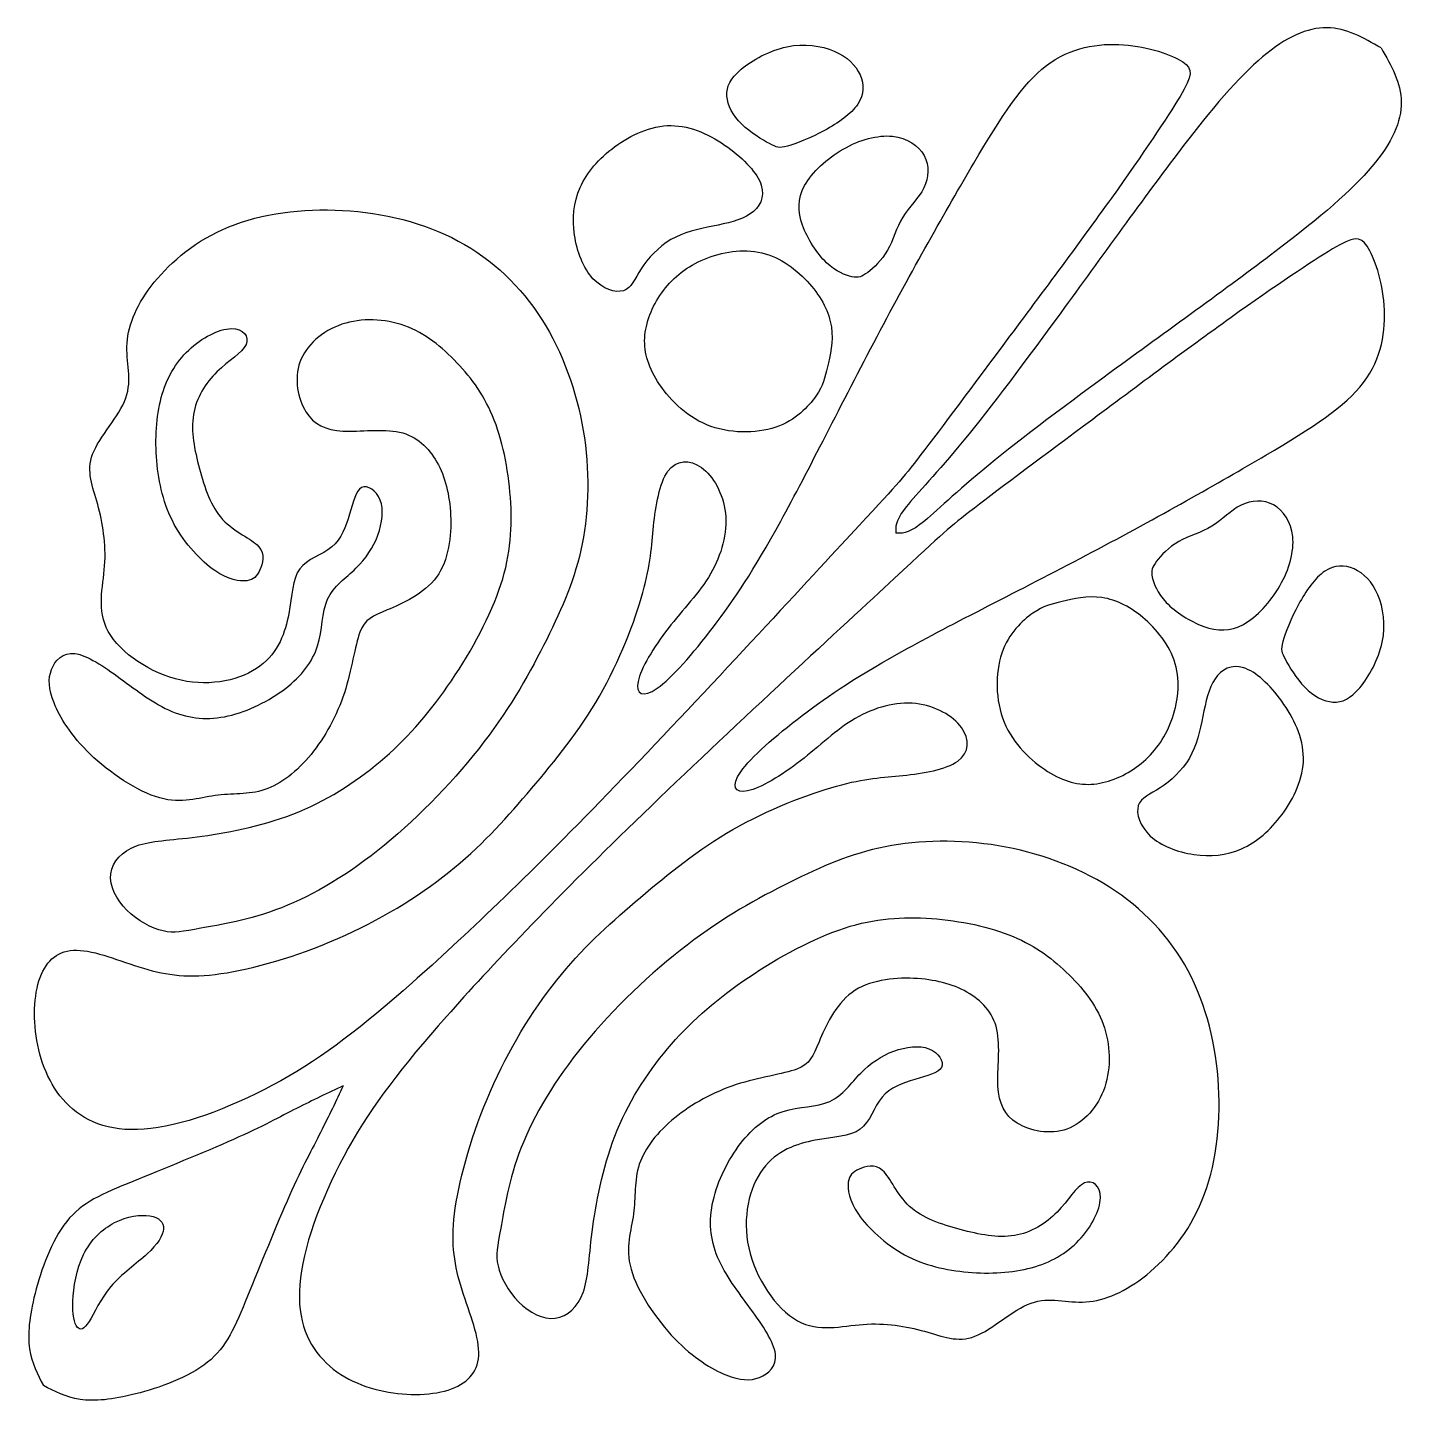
# Model space of a CAD drawing. Header units: millimetres. Extents: x 183 to 445, y 12 to 405.
# Drawn here: x 347.95 to 379, y 373.77 to 404.81 of the extents above; entities that cross this region are included whole.
import ezdxf

# ---------------------------------------------------------------- set-up
doc = ezdxf.new("R2010")
doc.units = ezdxf.units.MM
doc.layers.add('Default', color=7, linetype='Continuous')
doc.layers.add('DV1_Layer_1', color=7, linetype='Continuous')

# ---------------------------------------------------------------- blocks, each defined once
blk = doc.blocks.new('SE')
at = {"layer": 'DV1_Layer_1', "color": 7, "linetype": 'Continuous'}
for points, knots in [([(378.535, 404.346), (378.14, 404.572), (377.746, 404.798), (377.309, 404.803), (376.871, 404.808), (376.39, 404.591), (375.855, 404.141), (375.321, 403.69), (374.731, 403.005), (373.926, 401.947), (373.121, 400.889), (372.099, 399.459), (371.216, 398.251), (370.332, 397.043), (369.587, 396.057), (368.998, 395.348), (368.409, 394.639), (367.976, 394.206), (367.765, 393.925), (367.553, 393.644), (367.563, 393.514), (367.572, 393.384)], [0, 0, 0, 0, 0.125, 0.125, 0.125, 0.25, 0.25, 0.25, 0.375, 0.375, 0.375, 0.5, 0.5, 0.5, 0.625, 0.625, 0.625, 0.75, 0.75, 0.75, 1, 1, 1, 1]), ([(368.059, 395.055), (368.472, 395.588), (369.18, 396.538), (369.99, 397.626), (370.801, 398.714), (371.715, 399.94), (372.442, 400.955), (373.169, 401.971), (373.71, 402.777), (373.992, 403.251), (374.275, 403.726), (374.299, 403.87), (374.052, 404.032), (373.806, 404.195), (373.289, 404.375), (372.718, 404.417), (372.147, 404.459), (371.522, 404.363), (370.975, 403.948), (370.428, 403.534), (369.96, 402.801), (369.335, 401.743), (368.709, 400.685), (367.928, 399.303), (367.147, 397.824), (366.366, 396.346), (365.584, 394.771), (364.971, 393.653), (364.358, 392.535), (363.913, 391.874), (363.451, 391.267), (362.988, 390.66), (362.507, 390.107), (362.182, 389.879), (361.858, 389.65), (361.69, 389.747), (361.75, 390.035), (361.81, 390.324), (362.098, 390.805), (362.76, 391.658), (363.132, 392.03), (363.385, 392.463), (363.637, 392.896), (363.769, 393.389), (363.721, 393.834), (363.673, 394.278), (363.445, 394.675), (363.18, 394.867), (362.916, 395.059), (362.315, 395.035), (362.147, 394.002), (362.098, 393.545), (362.05, 393.088), (362.038, 392.692), (361.858, 392.042), (361.678, 391.393), (361.329, 390.492), (360.878, 389.704), (360.428, 388.917), (359.875, 388.244), (359.34, 387.613), (358.805, 386.982), (358.288, 386.393), (357.603, 385.828), (356.918, 385.263), (356.064, 384.722), (354.213, 383.881), (353.215, 383.58), (352.464, 383.454), (351.713, 383.328), (351.208, 383.376), (350.673, 383.526), (350.138, 383.676), (349.573, 383.929), (349.147, 383.959), (348.72, 383.989), (348.431, 383.797), (348.269, 383.418), (348.107, 383.039), (348.071, 382.474), (348.167, 381.921), (348.263, 381.369), (348.492, 380.828), (348.9, 380.443), (349.309, 380.058), (349.898, 379.83), (350.745, 379.932), (351.593, 380.034), (352.699, 380.467), (353.678, 381.014), (354.658, 381.561), (355.511, 382.222), (356.653, 383.232), (357.795, 384.241), (359.226, 385.6), (361.066, 387.5), (362.906, 389.4), (365.155, 391.842), (366.34, 393.122), (367.525, 394.402), (367.645, 394.521), (368.059, 395.055)], [0, 0, 0, 0, 0.027778, 0.027778, 0.027778, 0.055556, 0.055556, 0.055556, 0.083333, 0.083333, 0.083333, 0.111111, 0.111111, 0.111111, 0.138889, 0.138889, 0.138889, 0.166667, 0.166667, 0.166667, 0.194444, 0.194444, 0.194444, 0.222222, 0.222222, 0.222222, 0.25, 0.25, 0.25, 0.277778, 0.277778, 0.277778, 0.305556, 0.305556, 0.305556, 0.333333, 0.333333, 0.333333, 0.361111, 0.361111, 0.388889, 0.388889, 0.388889, 0.416667, 0.416667, 0.416667, 0.444444, 0.444444, 0.444444, 0.472222, 0.5, 0.5, 0.5, 0.527778, 0.527778, 0.527778, 0.555556, 0.555556, 0.555556, 0.583333, 0.583333, 0.583333, 0.611111, 0.611111, 0.611111, 0.638889, 0.638889, 0.666667, 0.666667, 0.666667, 0.694444, 0.694444, 0.694444, 0.722222, 0.722222, 0.722222, 0.75, 0.75, 0.75, 0.777778, 0.777778, 0.777778, 0.805556, 0.805556, 0.805556, 0.833333, 0.833333, 0.833333, 0.861111, 0.861111, 0.861111, 0.888889, 0.888889, 0.888889, 0.916667, 0.916667, 0.916667, 0.944444, 0.944444, 0.944444, 1, 1, 1, 1]), ([(365.122, 402.128), (365.314, 402.183), (365.647, 402.312), (365.96, 402.48), (366.272, 402.648), (366.563, 402.855), (366.711, 403.074), (366.858, 403.294), (366.861, 403.525), (366.765, 403.738), (366.669, 403.951), (366.473, 404.146), (366.182, 404.273), (365.891, 404.399), (365.503, 404.456), (365.111, 404.373), (364.72, 404.29), (364.323, 404.068), (364.079, 403.863), (363.834, 403.657), (363.741, 403.468), (363.756, 403.258), (363.771, 403.047), (363.894, 402.816), (364.09, 402.622), (364.287, 402.429), (364.557, 402.273), (364.718, 402.184), (364.879, 402.096), (364.93, 402.074), (365.122, 402.128)], [0, 0, 0, 0, 0.090909, 0.090909, 0.090909, 0.181818, 0.181818, 0.181818, 0.272727, 0.272727, 0.272727, 0.363636, 0.363636, 0.363636, 0.454545, 0.454545, 0.454545, 0.545455, 0.545455, 0.545455, 0.636364, 0.636364, 0.636364, 0.727273, 0.727273, 0.727273, 0.818182, 0.818182, 0.818182, 1, 1, 1, 1]), ([(378.535, 404.346), (378.761, 403.952), (378.987, 403.558), (378.991, 403.12), (378.996, 402.683), (378.78, 402.202), (378.329, 401.667), (377.878, 401.132), (377.193, 400.543), (376.135, 399.738), (375.078, 398.933), (373.647, 397.911), (372.439, 397.027), (371.231, 396.144), (370.245, 395.399), (369.536, 394.81), (368.827, 394.221), (368.394, 393.788), (368.113, 393.576), (367.832, 393.365), (367.702, 393.375), (367.572, 393.384)], [0, 0, 0, 0, 0.125, 0.125, 0.125, 0.25, 0.25, 0.25, 0.375, 0.375, 0.375, 0.5, 0.5, 0.5, 0.625, 0.625, 0.625, 0.75, 0.75, 0.75, 1, 1, 1, 1]), ([(361.82, 399.358), (361.972, 399.591), (362.206, 399.849), (362.491, 400.015), (362.777, 400.18), (363.113, 400.252), (363.436, 400.319), (363.759, 400.387), (364.068, 400.45), (364.283, 400.596), (364.497, 400.741), (364.617, 400.969), (364.531, 401.243), (364.443, 401.516), (364.149, 401.834), (363.775, 402.103), (363.401, 402.372), (362.948, 402.591), (362.493, 402.592), (362.038, 402.594), (361.582, 402.378), (361.22, 402.112), (360.858, 401.846), (360.591, 401.531), (360.29, 400.852), (360.257, 400.489), (360.313, 400.118), (360.368, 399.747), (360.513, 399.369), (360.73, 399.133), (360.948, 398.897), (361.239, 398.804), (361.419, 398.862), (361.6, 398.918), (361.669, 399.126), (361.82, 399.358)], [0, 0, 0, 0, 0.076923, 0.076923, 0.076923, 0.153846, 0.153846, 0.153846, 0.230769, 0.230769, 0.230769, 0.307692, 0.307692, 0.307692, 0.384615, 0.384615, 0.384615, 0.461538, 0.461538, 0.461538, 0.538462, 0.538462, 0.538462, 0.615385, 0.615385, 0.692308, 0.692308, 0.692308, 0.769231, 0.769231, 0.769231, 0.846154, 0.846154, 0.846154, 1, 1, 1, 1]), ([(366.936, 399.273), (367.068, 399.372), (367.254, 399.546), (367.383, 399.774), (367.512, 400.002), (367.584, 400.285), (367.728, 400.522), (367.873, 400.759), (368.089, 400.951), (368.204, 401.184), (368.32, 401.417), (368.335, 401.69), (368.212, 401.915), (368.089, 402.141), (367.828, 402.318), (367.494, 402.351), (367.161, 402.384), (366.756, 402.273), (366.385, 402.061), (366.014, 401.849), (365.677, 401.537), (365.512, 401.237), (365.347, 400.936), (365.353, 400.648), (365.464, 400.339), (365.575, 400.029), (365.792, 399.699), (366.006, 399.493), (366.221, 399.288), (366.434, 399.207), (366.58, 399.178), (366.726, 399.15), (366.804, 399.174), (366.936, 399.273)], [0, 0, 0, 0, 0.083333, 0.083333, 0.083333, 0.166667, 0.166667, 0.166667, 0.25, 0.25, 0.25, 0.333333, 0.333333, 0.333333, 0.416667, 0.416667, 0.416667, 0.5, 0.5, 0.5, 0.583333, 0.583333, 0.583333, 0.666667, 0.666667, 0.666667, 0.75, 0.75, 0.75, 0.833333, 0.833333, 0.833333, 1, 1, 1, 1]), ([(351.873, 384.46), (352.297, 384.535), (352.963, 384.637), (353.693, 384.922), (354.423, 385.207), (355.216, 385.676), (356.825, 386.997), (357.642, 387.85), (358.267, 388.667), (358.891, 389.483), (359.323, 390.264), (359.684, 390.985), (360.044, 391.705), (360.332, 392.366), (360.486, 393.144), (360.639, 393.922), (360.657, 394.817), (360.51, 395.702), (360.363, 396.588), (360.05, 397.465), (359.576, 398.21), (359.101, 398.954), (358.465, 399.567), (357.687, 399.984), (356.909, 400.402), (355.99, 400.624), (355.074, 400.675), (354.159, 400.726), (353.246, 400.606), (352.507, 400.306), (351.768, 400.005), (351.204, 399.525), (350.819, 399.051), (350.435, 398.576), (350.231, 398.108), (350.177, 397.249), (350.327, 396.858), (350.177, 396.438), (350.027, 396.017), (349.578, 395.566), (349.427, 395.172), (349.277, 394.777), (349.427, 394.44), (349.541, 394.031), (349.655, 393.622), (349.734, 393.141), (349.698, 392.647), (349.662, 392.153), (349.511, 391.646), (349.781, 391.16), (350.05, 390.675), (350.741, 390.211), (351.426, 390.06), (352.111, 389.91), (352.789, 390.072), (353.207, 390.381), (353.624, 390.691), (353.78, 391.147), (353.858, 391.561), (353.936, 391.976), (353.936, 392.348), (354.273, 392.805), (354.609, 392.889), (354.828, 393.072), (355.047, 393.255), (355.149, 393.537), (355.231, 393.81), (355.312, 394.084), (355.372, 394.348), (355.504, 394.414), (355.636, 394.48), (355.84, 394.348), (355.924, 394.132), (356.008, 393.916), (355.972, 393.615), (355.87, 393.339), (355.768, 393.063), (355.6, 392.811), (355.375, 392.591), (355.149, 392.372), (354.867, 392.186), (354.735, 391.892), (354.603, 391.597), (354.621, 391.195), (354.507, 390.835), (354.393, 390.474), (354.147, 390.156), (353.783, 389.877), (353.42, 389.598), (352.939, 389.357), (352.489, 389.255), (352.038, 389.153), (351.618, 389.189), (351.216, 389.357), (350.813, 389.526), (350.429, 389.826), (350.051, 390.102), (349.672, 390.378), (349.3, 390.63), (349.027, 390.664), (348.753, 390.697), (348.579, 390.51), (348.498, 390.303), (348.417, 390.096), (348.429, 389.868), (348.558, 389.547), (348.687, 389.225), (348.934, 388.811), (349.372, 388.39), (349.81, 387.97), (350.441, 387.544), (350.942, 387.402), (351.444, 387.261), (351.816, 387.405), (352.192, 387.456), (352.567, 387.508), (352.945, 387.466), (353.315, 387.589), (353.684, 387.712), (354.044, 388), (354.36, 388.387), (354.675, 388.775), (354.945, 389.261), (355.113, 389.778), (355.282, 390.294), (355.348, 390.841), (355.465, 391.144), (355.582, 391.447), (355.75, 391.507), (356.083, 391.648), (356.417, 391.79), (356.915, 392.012), (357.194, 392.393), (357.474, 392.775), (357.534, 393.315), (357.513, 393.786), (357.492, 394.258), (357.39, 394.66), (357.204, 394.991), (357.017, 395.321), (356.747, 395.579), (356.36, 395.666), (355.972, 395.753), (355.468, 395.669), (355.08, 395.69), (354.693, 395.711), (354.423, 395.837), (354.243, 396.126), (354.063, 396.414), (353.972, 396.864), (354.111, 397.249), (354.249, 397.633), (354.615, 397.951), (355.504, 398.252), (356.026, 398.234), (356.48, 398.068), (356.933, 397.903), (357.318, 397.591), (357.657, 397.234), (357.996, 396.877), (358.291, 396.474), (358.501, 395.934), (358.711, 395.393), (358.837, 394.714), (358.873, 394.066), (358.909, 393.417), (358.855, 392.799), (358.606, 392.093), (358.357, 391.387), (357.912, 390.594), (356.981, 389.255), (356.495, 388.709), (355.921, 388.225), (355.348, 387.742), (354.687, 387.321), (353.951, 387.036), (353.216, 386.751), (352.405, 386.601), (351.168, 386.445), (350.741, 386.439), (350.417, 386.318), (350.093, 386.198), (349.87, 385.964), (349.837, 385.691), (349.804, 385.417), (349.961, 385.105), (350.201, 384.865), (350.441, 384.625), (350.765, 384.457), (351.018, 384.397), (351.27, 384.337), (351.45, 384.384), (351.873, 384.46)], [0, 0, 0, 0, 0.014925, 0.014925, 0.014925, 0.029851, 0.029851, 0.044776, 0.044776, 0.044776, 0.059701, 0.059701, 0.059701, 0.074627, 0.074627, 0.074627, 0.089552, 0.089552, 0.089552, 0.104478, 0.104478, 0.104478, 0.119403, 0.119403, 0.119403, 0.134328, 0.134328, 0.134328, 0.149254, 0.149254, 0.149254, 0.164179, 0.164179, 0.164179, 0.179104, 0.179104, 0.19403, 0.19403, 0.19403, 0.208955, 0.208955, 0.208955, 0.223881, 0.223881, 0.223881, 0.238806, 0.238806, 0.238806, 0.253731, 0.253731, 0.253731, 0.268657, 0.268657, 0.268657, 0.283582, 0.283582, 0.283582, 0.298507, 0.298507, 0.298507, 0.313433, 0.313433, 0.328358, 0.328358, 0.328358, 0.343284, 0.343284, 0.343284, 0.358209, 0.358209, 0.358209, 0.373134, 0.373134, 0.373134, 0.38806, 0.38806, 0.38806, 0.402985, 0.402985, 0.402985, 0.41791, 0.41791, 0.41791, 0.432836, 0.432836, 0.432836, 0.447761, 0.447761, 0.447761, 0.462687, 0.462687, 0.462687, 0.477612, 0.477612, 0.477612, 0.492537, 0.492537, 0.492537, 0.507463, 0.507463, 0.507463, 0.522388, 0.522388, 0.522388, 0.537313, 0.537313, 0.537313, 0.552239, 0.552239, 0.552239, 0.567164, 0.567164, 0.567164, 0.58209, 0.58209, 0.58209, 0.597015, 0.597015, 0.597015, 0.61194, 0.61194, 0.61194, 0.626866, 0.626866, 0.626866, 0.641791, 0.641791, 0.641791, 0.656716, 0.656716, 0.656716, 0.671642, 0.671642, 0.671642, 0.686567, 0.686567, 0.686567, 0.701493, 0.701493, 0.701493, 0.716418, 0.716418, 0.716418, 0.731343, 0.731343, 0.731343, 0.746269, 0.746269, 0.746269, 0.761194, 0.761194, 0.761194, 0.776119, 0.776119, 0.791045, 0.791045, 0.791045, 0.80597, 0.80597, 0.80597, 0.820896, 0.820896, 0.820896, 0.835821, 0.835821, 0.835821, 0.850746, 0.850746, 0.850746, 0.865672, 0.865672, 0.880597, 0.880597, 0.880597, 0.895522, 0.895522, 0.895522, 0.910448, 0.910448, 0.925373, 0.925373, 0.925373, 0.940299, 0.940299, 0.940299, 0.955224, 0.955224, 0.955224, 0.970149, 0.970149, 0.970149, 1, 1, 1, 1]), ([(369.243, 393.87), (369.777, 394.284), (370.726, 394.992), (371.814, 395.802), (372.902, 396.613), (374.128, 397.526), (375.144, 398.254), (376.159, 398.981), (376.965, 399.522), (377.44, 399.804), (377.914, 400.087), (378.058, 400.111), (378.221, 399.864), (378.383, 399.618), (378.563, 399.101), (378.647, 397.959), (378.551, 397.334), (378.137, 396.787), (377.722, 396.24), (376.989, 395.771), (375.931, 395.146), (374.873, 394.521), (373.491, 393.74), (372.012, 392.959), (370.534, 392.177), (368.959, 391.396), (367.841, 390.783), (366.723, 390.17), (366.062, 389.725), (365.455, 389.263), (364.848, 388.8), (364.295, 388.319), (364.067, 387.994), (363.839, 387.67), (363.935, 387.501), (364.512, 387.622), (364.993, 387.91), (365.419, 388.241), (365.846, 388.571), (366.219, 388.944), (366.651, 389.196), (367.084, 389.449), (367.577, 389.581), (368.022, 389.533), (368.466, 389.485), (368.863, 389.256), (369.055, 388.992), (369.248, 388.728), (369.236, 388.427), (368.971, 388.235), (368.707, 388.042), (368.19, 387.958), (367.733, 387.91), (367.276, 387.862), (366.88, 387.85), (366.231, 387.67), (365.582, 387.489), (364.68, 387.141), (363.893, 386.69), (363.105, 386.239), (362.432, 385.687), (361.801, 385.152), (361.17, 384.617), (360.581, 384.1), (360.016, 383.415), (359.451, 382.729), (358.91, 381.876), (358.49, 380.95), (358.069, 380.025), (357.768, 379.027), (357.642, 378.276), (357.516, 377.525), (357.564, 377.02), (357.714, 376.485), (357.865, 375.95), (358.117, 375.385), (358.147, 374.959), (358.177, 374.532), (357.985, 374.243), (357.606, 374.081), (357.228, 373.919), (356.663, 373.883), (355.557, 374.075), (355.016, 374.303), (354.631, 374.712), (354.247, 375.121), (354.018, 375.71), (354.12, 376.557), (354.223, 377.404), (354.655, 378.511), (355.202, 379.49), (355.749, 380.47), (356.41, 381.323), (357.42, 382.465), (358.429, 383.607), (359.788, 385.037), (361.688, 386.877), (363.588, 388.718), (366.03, 390.967), (367.311, 392.152), (368.59, 393.337), (368.709, 393.457), (369.243, 393.87)], [0, 0, 0, 0, 0.027778, 0.027778, 0.027778, 0.055556, 0.055556, 0.055556, 0.083333, 0.083333, 0.083333, 0.111111, 0.111111, 0.111111, 0.138889, 0.138889, 0.166667, 0.166667, 0.166667, 0.194444, 0.194444, 0.194444, 0.222222, 0.222222, 0.222222, 0.25, 0.25, 0.25, 0.277778, 0.277778, 0.277778, 0.305556, 0.305556, 0.305556, 0.333333, 0.333333, 0.361111, 0.361111, 0.361111, 0.388889, 0.388889, 0.388889, 0.416667, 0.416667, 0.416667, 0.444444, 0.444444, 0.444444, 0.472222, 0.472222, 0.472222, 0.5, 0.5, 0.5, 0.527778, 0.527778, 0.527778, 0.555556, 0.555556, 0.555556, 0.583333, 0.583333, 0.583333, 0.611111, 0.611111, 0.611111, 0.638889, 0.638889, 0.638889, 0.666667, 0.666667, 0.666667, 0.694444, 0.694444, 0.694444, 0.722222, 0.722222, 0.722222, 0.75, 0.75, 0.75, 0.777778, 0.777778, 0.805556, 0.805556, 0.805556, 0.833333, 0.833333, 0.833333, 0.861111, 0.861111, 0.861111, 0.888889, 0.888889, 0.888889, 0.916667, 0.916667, 0.916667, 0.944444, 0.944444, 0.944444, 1, 1, 1, 1]), ([(366.027, 397.139), (366.086, 397.387), (366.164, 397.711), (366.116, 398.042), (366.068, 398.372), (365.894, 398.708), (365.344, 399.33), (364.969, 399.615), (364.542, 399.717), (364.116, 399.819), (363.639, 399.738), (363.248, 399.576), (362.858, 399.414), (362.554, 399.171), (362.095, 398.567), (361.939, 398.207), (361.905, 397.86), (361.87, 397.513), (361.957, 397.18), (362.191, 396.811), (362.425, 396.441), (362.807, 396.036), (363.302, 395.832), (363.798, 395.627), (364.407, 395.624), (364.858, 395.778), (365.308, 395.931), (365.599, 396.24), (365.765, 396.48), (365.93, 396.72), (365.969, 396.891), (366.027, 397.139)], [0, 0, 0, 0, 0.083333, 0.083333, 0.083333, 0.166667, 0.166667, 0.25, 0.25, 0.25, 0.333333, 0.333333, 0.333333, 0.416667, 0.416667, 0.5, 0.5, 0.5, 0.583333, 0.583333, 0.583333, 0.666667, 0.666667, 0.666667, 0.75, 0.75, 0.75, 0.833333, 0.833333, 0.833333, 1, 1, 1, 1]), ([(353.204, 392.553), (353.27, 392.697), (353.334, 392.908), (353.173, 393.085), (353.013, 393.262), (352.628, 393.406), (352.363, 393.694), (352.099, 393.982), (351.954, 394.414), (351.726, 395.267), (351.642, 395.687), (351.704, 396.064), (351.766, 396.44), (351.974, 396.772), (352.236, 397.028), (352.497, 397.283), (352.811, 397.461), (352.893, 397.643), (352.975, 397.825), (352.825, 398.011), (352.555, 398.006), (352.285, 397.999), (351.894, 397.801), (351.597, 397.521), (351.299, 397.24), (351.094, 396.877), (350.977, 396.445), (350.861, 396.013), (350.834, 395.514), (350.876, 395.017), (350.919, 394.52), (351.031, 394.026), (351.271, 393.583), (351.51, 393.141), (351.876, 392.751), (352.186, 392.537), (352.495, 392.324), (352.747, 392.288), (352.908, 392.309), (353.069, 392.33), (353.137, 392.408), (353.204, 392.553)], [0, 0, 0, 0, 0.066667, 0.066667, 0.066667, 0.133333, 0.133333, 0.133333, 0.2, 0.2, 0.266667, 0.266667, 0.266667, 0.333333, 0.333333, 0.333333, 0.4, 0.4, 0.4, 0.466667, 0.466667, 0.466667, 0.533333, 0.533333, 0.533333, 0.6, 0.6, 0.6, 0.666667, 0.666667, 0.666667, 0.733333, 0.733333, 0.733333, 0.8, 0.8, 0.8, 0.866667, 0.866667, 0.866667, 1, 1, 1, 1]), ([(373.461, 392.748), (373.56, 392.88), (373.734, 393.066), (374.191, 393.324), (374.473, 393.396), (374.71, 393.54), (374.947, 393.684), (375.14, 393.901), (375.372, 394.016), (375.605, 394.132), (375.878, 394.147), (376.104, 394.024), (376.329, 393.901), (376.506, 393.639), (376.539, 393.306), (376.572, 392.973), (376.461, 392.567), (376.249, 392.197), (376.037, 391.826), (375.725, 391.489), (375.425, 391.324), (375.124, 391.159), (374.836, 391.165), (374.527, 391.276), (374.218, 391.387), (373.887, 391.603), (373.682, 391.818), (373.476, 392.033), (373.395, 392.246), (373.366, 392.392), (373.338, 392.537), (373.362, 392.615), (373.461, 392.748)], [0, 0, 0, 0, 0.083333, 0.083333, 0.166667, 0.166667, 0.166667, 0.25, 0.25, 0.25, 0.333333, 0.333333, 0.333333, 0.416667, 0.416667, 0.416667, 0.5, 0.5, 0.5, 0.583333, 0.583333, 0.583333, 0.666667, 0.666667, 0.666667, 0.75, 0.75, 0.75, 0.833333, 0.833333, 0.833333, 1, 1, 1, 1]), ([(376.317, 390.934), (376.371, 391.126), (376.5, 391.459), (376.668, 391.771), (376.836, 392.084), (377.043, 392.375), (377.262, 392.522), (377.482, 392.669), (377.713, 392.673), (377.926, 392.576), (378.139, 392.48), (378.335, 392.285), (378.461, 391.994), (378.587, 391.702), (378.644, 391.315), (378.561, 390.923), (378.479, 390.531), (378.257, 390.135), (378.051, 389.89), (377.845, 389.646), (377.656, 389.553), (377.446, 389.568), (377.236, 389.583), (377.004, 389.706), (376.617, 390.099), (376.461, 390.369), (376.372, 390.53), (376.284, 390.691), (376.263, 390.742), (376.317, 390.934)], [0, 0, 0, 0, 0.090909, 0.090909, 0.090909, 0.181818, 0.181818, 0.181818, 0.272727, 0.272727, 0.272727, 0.363636, 0.363636, 0.363636, 0.454545, 0.454545, 0.454545, 0.545455, 0.545455, 0.545455, 0.636364, 0.636364, 0.636364, 0.727273, 0.727273, 0.818182, 0.818182, 0.818182, 1, 1, 1, 1]), ([(371.328, 391.839), (371.575, 391.898), (371.899, 391.976), (372.56, 391.88), (372.896, 391.705), (373.207, 391.431), (373.518, 391.156), (373.803, 390.781), (373.905, 390.354), (374.007, 389.928), (373.926, 389.45), (373.764, 389.06), (373.602, 388.67), (373.359, 388.366), (373.057, 388.137), (372.755, 387.907), (372.395, 387.751), (372.048, 387.716), (371.701, 387.682), (371.368, 387.769), (370.999, 388.003), (370.629, 388.237), (370.224, 388.619), (370.02, 389.114), (369.816, 389.61), (369.812, 390.219), (369.966, 390.67), (370.119, 391.12), (370.428, 391.411), (370.668, 391.576), (370.908, 391.742), (371.08, 391.78), (371.328, 391.839)], [0, 0, 0, 0, 0.083333, 0.083333, 0.166667, 0.166667, 0.166667, 0.25, 0.25, 0.25, 0.333333, 0.333333, 0.333333, 0.416667, 0.416667, 0.416667, 0.5, 0.5, 0.5, 0.583333, 0.583333, 0.583333, 0.666667, 0.666667, 0.666667, 0.75, 0.75, 0.75, 0.833333, 0.833333, 0.833333, 1, 1, 1, 1]), ([(373.547, 387.632), (373.779, 387.784), (374.037, 388.018), (374.203, 388.303), (374.368, 388.588), (374.44, 388.925), (374.508, 389.248), (374.575, 389.571), (374.638, 389.88), (374.784, 390.094), (374.929, 390.309), (375.157, 390.429), (375.431, 390.342), (375.704, 390.255), (376.022, 389.961), (376.56, 389.213), (376.998, 388.306), (376.566, 387.393), (376.034, 386.67), (375.719, 386.402), (375.38, 386.252), (375.04, 386.102), (374.677, 386.069), (374.306, 386.125), (373.935, 386.18), (373.557, 386.324), (373.321, 386.542), (373.086, 386.76), (372.992, 387.051), (373.05, 387.231), (373.107, 387.411), (373.314, 387.481), (373.547, 387.632)], [0, 0, 0, 0, 0.076923, 0.076923, 0.076923, 0.153846, 0.153846, 0.153846, 0.230769, 0.230769, 0.230769, 0.307692, 0.307692, 0.307692, 0.384615, 0.384615, 0.461538, 0.538462, 0.538462, 0.615385, 0.615385, 0.615385, 0.692308, 0.692308, 0.692308, 0.769231, 0.769231, 0.769231, 0.846154, 0.846154, 0.846154, 1, 1, 1, 1]), ([(358.648, 377.685), (358.723, 378.109), (358.825, 378.775), (359.11, 379.505), (359.396, 380.235), (359.864, 381.027), (360.525, 381.832), (361.185, 382.637), (362.038, 383.454), (363.672, 384.703), (364.452, 385.135), (365.173, 385.495), (365.894, 385.856), (366.554, 386.144), (368.11, 386.451), (369.005, 386.469), (369.891, 386.321), (370.776, 386.174), (371.653, 385.862), (373.143, 384.913), (373.755, 384.276), (374.173, 383.499), (374.59, 382.721), (374.812, 381.802), (374.863, 380.886), (374.914, 379.97), (374.794, 379.057), (374.494, 378.319), (374.194, 377.58), (373.713, 377.016), (373.239, 376.631), (372.764, 376.247), (372.296, 376.043), (371.866, 376.015), (371.437, 375.989), (371.047, 376.139), (370.626, 375.989), (370.205, 375.839), (369.754, 375.389), (369.36, 375.239), (368.965, 375.089), (368.628, 375.238), (368.219, 375.353), (367.81, 375.467), (367.329, 375.546), (366.342, 375.474), (365.834, 375.322), (365.348, 375.592), (364.863, 375.862), (364.399, 376.553), (364.098, 377.922), (364.26, 378.601), (364.569, 379.018), (364.879, 379.436), (365.335, 379.592), (365.75, 379.67), (366.164, 379.748), (366.536, 379.748), (366.765, 379.916), (366.993, 380.084), (367.077, 380.421), (367.26, 380.64), (367.443, 380.859), (367.726, 380.961), (367.999, 381.042), (368.272, 381.124), (368.536, 381.183), (368.602, 381.316), (368.668, 381.448), (368.536, 381.652), (368.32, 381.736), (368.104, 381.82), (367.804, 381.784), (367.527, 381.682), (367.251, 381.58), (366.999, 381.412), (366.78, 381.186), (366.561, 380.961), (366.374, 380.679), (366.08, 380.547), (365.786, 380.415), (365.383, 380.433), (365.023, 380.319), (364.663, 380.205), (364.344, 379.958), (363.786, 379.231), (363.546, 378.751), (363.444, 378.301), (363.341, 377.85), (363.377, 377.43), (363.546, 377.028), (363.714, 376.625), (364.014, 376.241), (364.29, 375.862), (364.566, 375.484), (364.819, 375.112), (364.852, 374.838), (364.885, 374.565), (364.699, 374.391), (364.491, 374.31), (364.284, 374.229), (364.056, 374.241), (363.735, 374.37), (363.413, 374.499), (362.999, 374.745), (362.579, 375.184), (362.158, 375.622), (361.732, 376.253), (361.591, 376.754), (361.45, 377.256), (361.594, 377.628), (361.645, 378.003), (361.696, 378.379), (361.654, 378.757), (361.777, 379.127), (361.9, 379.496), (362.188, 379.856), (362.576, 380.172), (362.963, 380.487), (363.449, 380.757), (363.966, 380.925), (364.482, 381.093), (365.029, 381.159), (365.332, 381.277), (365.635, 381.394), (365.696, 381.562), (365.837, 381.895), (365.978, 382.228), (366.2, 382.727), (366.582, 383.006), (366.963, 383.286), (367.503, 383.346), (368.446, 383.304), (368.848, 383.201), (369.179, 383.015), (369.509, 382.829), (369.767, 382.559), (369.942, 381.784), (369.858, 381.28), (369.879, 380.892), (369.9, 380.505), (370.026, 380.235), (370.314, 380.054), (370.602, 379.874), (371.053, 379.784), (371.437, 379.922), (371.821, 380.06), (372.14, 380.427), (372.29, 380.871), (372.44, 381.316), (372.422, 381.838), (372.257, 382.291), (372.092, 382.745), (371.779, 383.129), (371.065, 383.808), (370.662, 384.102), (370.122, 384.312), (369.581, 384.523), (368.903, 384.649), (368.254, 384.685), (367.605, 384.721), (366.987, 384.667), (366.281, 384.418), (365.575, 384.168), (364.783, 383.724), (364.113, 383.259), (363.444, 382.793), (362.897, 382.307), (362.413, 381.733), (361.93, 381.159), (361.51, 380.499), (361.224, 379.763), (360.939, 379.027), (360.789, 378.217), (360.711, 377.598), (360.633, 376.98), (360.627, 376.553), (360.387, 375.904), (360.152, 375.682), (359.879, 375.649), (359.606, 375.616), (359.293, 375.772), (359.053, 376.013), (358.813, 376.253), (358.645, 376.577), (358.585, 376.829), (358.525, 377.082), (358.573, 377.262), (358.648, 377.685)], [0, 0, 0, 0, 0.014925, 0.014925, 0.014925, 0.029851, 0.029851, 0.029851, 0.044776, 0.044776, 0.059701, 0.059701, 0.059701, 0.074627, 0.074627, 0.089552, 0.089552, 0.089552, 0.104478, 0.104478, 0.119403, 0.119403, 0.119403, 0.134328, 0.134328, 0.134328, 0.149254, 0.149254, 0.149254, 0.164179, 0.164179, 0.164179, 0.179104, 0.179104, 0.179104, 0.19403, 0.19403, 0.19403, 0.208955, 0.208955, 0.208955, 0.223881, 0.223881, 0.223881, 0.238806, 0.238806, 0.253731, 0.253731, 0.253731, 0.268657, 0.268657, 0.283582, 0.283582, 0.283582, 0.298507, 0.298507, 0.298507, 0.313433, 0.313433, 0.313433, 0.328358, 0.328358, 0.328358, 0.343284, 0.343284, 0.343284, 0.358209, 0.358209, 0.358209, 0.373134, 0.373134, 0.373134, 0.38806, 0.38806, 0.38806, 0.402985, 0.402985, 0.402985, 0.41791, 0.41791, 0.41791, 0.432836, 0.432836, 0.432836, 0.447761, 0.447761, 0.462687, 0.462687, 0.462687, 0.477612, 0.477612, 0.477612, 0.492537, 0.492537, 0.492537, 0.507463, 0.507463, 0.507463, 0.522388, 0.522388, 0.522388, 0.537313, 0.537313, 0.537313, 0.552239, 0.552239, 0.552239, 0.567164, 0.567164, 0.567164, 0.58209, 0.58209, 0.58209, 0.597015, 0.597015, 0.597015, 0.61194, 0.61194, 0.61194, 0.626866, 0.626866, 0.626866, 0.641791, 0.641791, 0.641791, 0.656716, 0.656716, 0.656716, 0.671642, 0.671642, 0.671642, 0.686567, 0.686567, 0.701493, 0.701493, 0.701493, 0.716418, 0.716418, 0.731343, 0.731343, 0.731343, 0.746269, 0.746269, 0.746269, 0.761194, 0.761194, 0.761194, 0.776119, 0.776119, 0.776119, 0.791045, 0.791045, 0.791045, 0.80597, 0.80597, 0.820896, 0.820896, 0.820896, 0.835821, 0.835821, 0.835821, 0.850746, 0.850746, 0.850746, 0.865672, 0.865672, 0.865672, 0.880597, 0.880597, 0.880597, 0.895522, 0.895522, 0.895522, 0.910448, 0.910448, 0.910448, 0.925373, 0.925373, 0.940299, 0.940299, 0.940299, 0.955224, 0.955224, 0.955224, 0.970149, 0.970149, 0.970149, 1, 1, 1, 1]), ([(355.089, 380.901), (354.747, 380.739), (354.405, 380.577), (353.666, 380.199), (353.27, 379.982), (352.609, 379.688), (351.948, 379.394), (351.024, 379.021), (350.333, 378.739), (349.642, 378.457), (349.186, 378.265), (348.841, 377.835), (348.495, 377.406), (348.261, 376.739), (348.126, 376.208), (347.991, 375.676), (347.955, 375.28), (348.003, 374.956), (348.051, 374.631), (348.183, 374.379), (348.315, 374.127)], [0, 0, 0, 0, 0.125, 0.125, 0.25, 0.25, 0.25, 0.375, 0.375, 0.375, 0.5, 0.5, 0.5, 0.625, 0.625, 0.625, 0.75, 0.75, 0.75, 1, 1, 1, 1]), ([(355.089, 380.901), (354.927, 380.559), (354.765, 380.217), (354.576, 379.847), (354.387, 379.478), (354.171, 379.081), (353.876, 378.421), (353.582, 377.76), (353.21, 376.835), (352.927, 376.145), (352.645, 375.454), (352.453, 374.998), (351.594, 374.307), (350.928, 374.073), (350.396, 373.938), (349.865, 373.803), (349.468, 373.766), (349.144, 373.815), (348.82, 373.863), (348.567, 373.995), (348.315, 374.127)], [0, 0, 0, 0, 0.125, 0.125, 0.125, 0.25, 0.25, 0.25, 0.375, 0.375, 0.375, 0.5, 0.5, 0.625, 0.625, 0.625, 0.75, 0.75, 0.75, 1, 1, 1, 1]), ([(366.741, 379.016), (366.885, 379.082), (367.096, 379.146), (367.273, 378.985), (367.451, 378.825), (367.594, 378.439), (367.882, 378.175), (368.17, 377.91), (368.602, 377.766), (369.029, 377.652), (369.455, 377.538), (369.876, 377.454), (370.628, 377.578), (370.961, 377.786), (371.216, 378.047), (371.471, 378.309), (371.649, 378.623), (371.831, 378.705), (372.013, 378.787), (372.2, 378.637), (372.194, 378.367), (372.188, 378.097), (371.99, 377.706), (371.709, 377.408), (371.428, 377.111), (371.065, 376.905), (370.633, 376.789), (370.201, 376.673), (369.702, 376.646), (369.205, 376.688), (368.708, 376.731), (368.214, 376.843), (367.771, 377.082), (367.329, 377.322), (366.939, 377.688), (366.726, 377.998), (366.512, 378.307), (366.476, 378.559), (366.497, 378.72), (366.518, 378.88), (366.597, 378.949), (366.741, 379.016)], [0, 0, 0, 0, 0.066667, 0.066667, 0.066667, 0.133333, 0.133333, 0.133333, 0.2, 0.2, 0.2, 0.266667, 0.266667, 0.333333, 0.333333, 0.333333, 0.4, 0.4, 0.4, 0.466667, 0.466667, 0.466667, 0.533333, 0.533333, 0.533333, 0.6, 0.6, 0.6, 0.666667, 0.666667, 0.666667, 0.733333, 0.733333, 0.733333, 0.8, 0.8, 0.8, 0.866667, 0.866667, 0.866667, 1, 1, 1, 1]), ([(349.348, 375.574), (349.462, 375.754), (349.6, 376.085), (349.84, 376.367), (350.081, 376.649), (350.423, 376.884), (350.657, 377.1), (350.892, 377.316), (351.018, 377.514), (351.027, 377.667), (351.036, 377.82), (350.928, 377.928), (350.72, 377.961), (350.513, 377.995), (350.207, 377.953), (349.924, 377.808), (349.642, 377.664), (349.384, 377.418), (349.222, 377.088), (349.06, 376.757), (348.994, 376.343), (348.982, 376.037), (348.97, 375.73), (349.012, 375.532), (349.078, 375.448), (349.144, 375.364), (349.234, 375.394), (349.348, 375.574)], [0, 0, 0, 0, 0.1, 0.1, 0.1, 0.2, 0.2, 0.2, 0.3, 0.3, 0.3, 0.4, 0.4, 0.4, 0.5, 0.5, 0.5, 0.6, 0.6, 0.6, 0.7, 0.7, 0.7, 0.8, 0.8, 0.8, 1, 1, 1, 1])]:
    blk.add_open_spline(points, degree=3, knots=knots, dxfattribs=at)

msp = doc.modelspace()

# ---------------------------------------------------------------- block references
at = {"layer": 'Default'}
msp.add_blockref('SE', (0, 0), dxfattribs=at)

doc.saveas('drawing.dxf')
